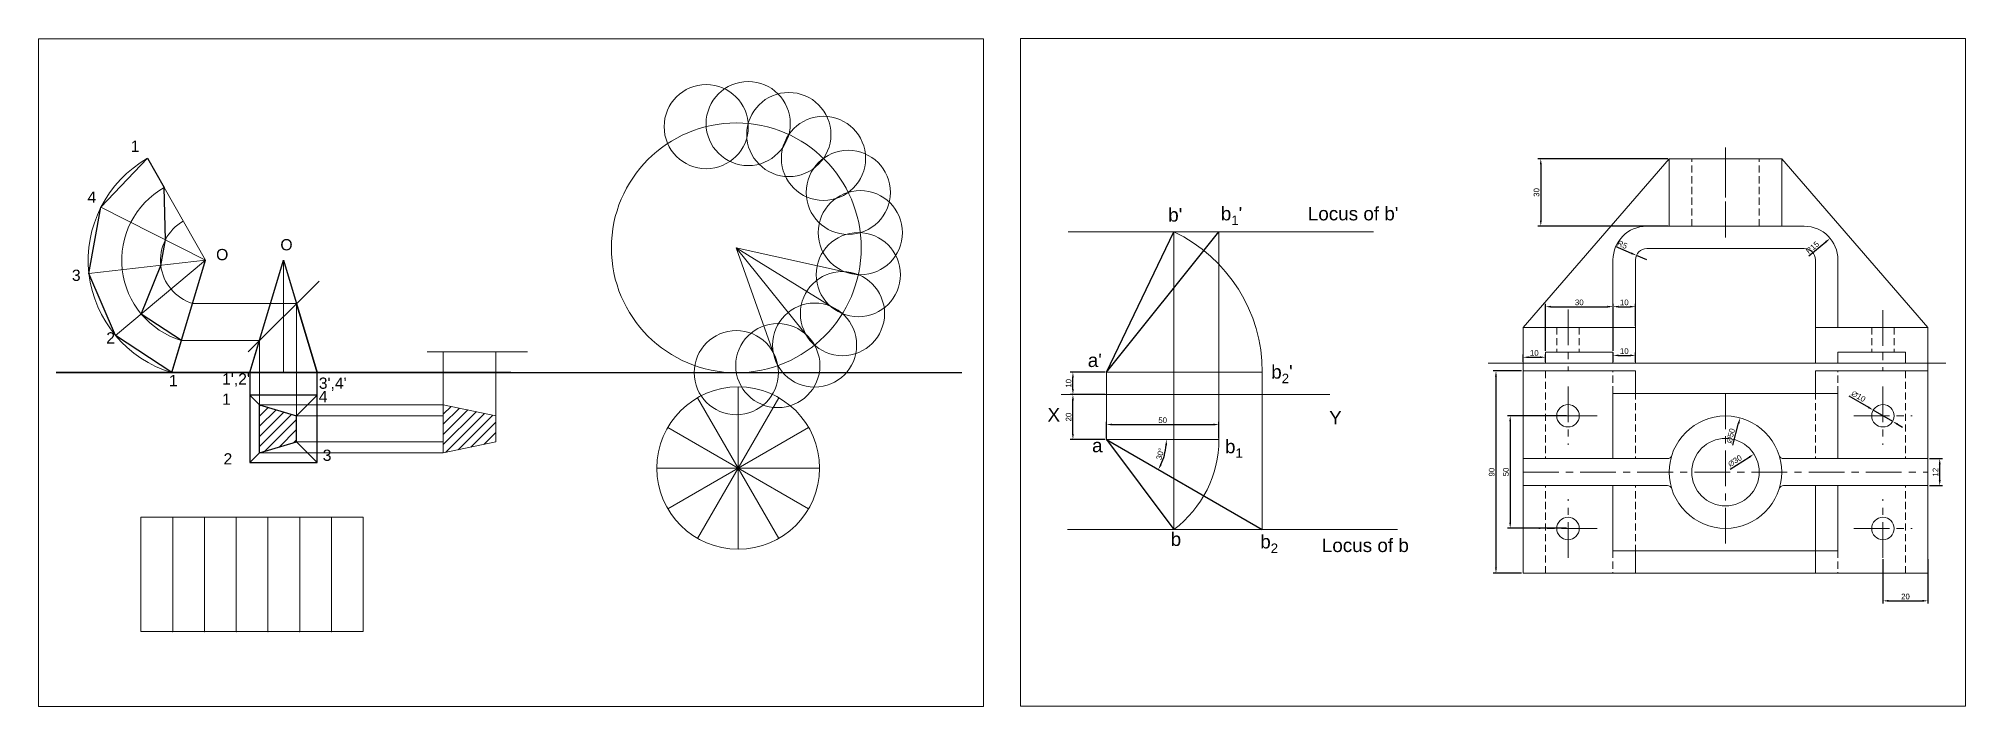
# Model space of a CAD drawing. Header units: millimetres. Extents: x 1124 to 1981, y 2009 to 2307.
import ezdxf

# ---------------------------------------------------------------- set-up
doc = ezdxf.new("R2010")
doc.units = ezdxf.units.MM
doc.header["$LTSCALE"] = 0.5
doc.linetypes.add('CENTER', pattern=[50.8, 31.75, -6.35, 6.35, -6.35])
doc.linetypes.add('HIDDEN', pattern=[9.525, 6.35, -3.175])
doc.styles.get("Standard").update_dxf_attribs({"font": 'arial.ttf'})
doc.dimstyles.new('ISO-25', dxfattribs={"dimtxt": 2.5, "dimasz": 2.5, "dimexe": 1.25, "dimexo": 0.625, "dimtad": 1, "dimtxsty": 'Standard', "dimcen": 2.5, "dimadec": 0, "dimazin": 0, "dimtfac": 1, "dimtmove": 0, "dimatfit": 3, "dimfxl": 1, "dimarcsym": 0})

# ---------------------------------------------------------------- blocks, each defined once
blk = doc.blocks.new('*D1')
at = {"color": 0, "lineweight": -2, "transparency": 16777216}
for p, q in [((1598.5, 2158.23), (1582.97, 2158.23)), ((1584.22, 2150.73), (1584.22, 2155.73)), ((1598.5, 2148.23), (1582.97, 2148.23))]:
    blk.add_line(p, q, dxfattribs=at)
at = {"color": 0, "transparency": 16777216}
for points in [[(1583.8, 2155.73), (1584.64, 2155.73), (1584.22, 2158.23)], [(1583.8, 2150.73), (1584.64, 2150.73), (1584.22, 2148.23)]]:
    blk.add_solid(points, dxfattribs=at)
at = {"layer": 'Defpoints', "color": 0, "transparency": 16777216}
for p in [(1584.22, 2158.23), (1599.12, 2158.23), (1599.12, 2148.23)]:
    blk.add_point(p, dxfattribs=at)
at = {"color": 0, "transparency": 16777216, "insert": (1582.32, 2153.23), "char_height": 2.5, "attachment_point": 5, "rotation": 90}
blk.add_mtext('10', dxfattribs=at)
blk = doc.blocks.new('*D2')
at = {"color": 0, "lineweight": -2, "transparency": 16777216}
for p, q in [((1598.5, 2148.23), (1582.97, 2148.23)), ((1584.22, 2130.73), (1584.22, 2145.73)), ((1598.5, 2128.23), (1582.97, 2128.23))]:
    blk.add_line(p, q, dxfattribs=at)
at = {"color": 0, "transparency": 16777216}
for points in [[(1583.8, 2145.73), (1584.64, 2145.73), (1584.22, 2148.23)], [(1583.8, 2130.73), (1584.64, 2130.73), (1584.22, 2128.23)]]:
    blk.add_solid(points, dxfattribs=at)
at = {"layer": 'Defpoints', "color": 0, "transparency": 16777216}
for p in [(1584.22, 2148.23), (1599.12, 2148.23), (1599.12, 2128.23)]:
    blk.add_point(p, dxfattribs=at)
at = {"color": 0, "transparency": 16777216, "insert": (1582.32, 2138.23), "char_height": 2.5, "attachment_point": 5, "rotation": 90}
blk.add_mtext('20', dxfattribs=at)
blk = doc.blocks.new('*D3')
at = {"color": 0, "lineweight": -2, "transparency": 16777216}
for p, q in [((1599.12, 2128.86), (1599.12, 2136.15)), ((1601.62, 2134.9), (1646.62, 2134.9)), ((1649.12, 2128.86), (1649.12, 2136.15))]:
    blk.add_line(p, q, dxfattribs=at)
at = {"color": 0, "transparency": 16777216}
for points in [[(1601.62, 2135.32), (1601.62, 2134.49), (1599.12, 2134.9)], [(1646.62, 2135.32), (1646.62, 2134.49), (1649.12, 2134.9)]]:
    blk.add_solid(points, dxfattribs=at)
at = {"layer": 'Defpoints', "color": 0, "transparency": 16777216}
for p in [(1649.12, 2134.9), (1599.12, 2128.23), (1649.12, 2128.23)]:
    blk.add_point(p, dxfattribs=at)
at = {"color": 0, "transparency": 16777216, "insert": (1624.12, 2136.81), "char_height": 2.5, "attachment_point": 5}
blk.add_mtext('50', dxfattribs=at)
blk = doc.blocks.new('*D4')
at = {"color": 0, "lineweight": -2, "transparency": 16777216}
blk.add_arc((1599.12, 2128.23), 26.66, 335.37383, 354.62617, dxfattribs=at)
at = {"color": 0, "transparency": 16777216}
for points in [[(1625.25, 2125.76), (1626.09, 2125.72), (1625.79, 2128.23)], [(1623.73, 2116.93), (1622.99, 2117.31), (1622.21, 2114.9)]]:
    blk.add_solid(points, dxfattribs=at)
at = {"layer": 'Defpoints', "color": 0, "transparency": 16777216}
for p in [(1599.12, 2128.23), (1599.12, 2128.23), (1649.12, 2128.23), (1624.18, 2119.11), (1668.4, 2088.23)]:
    blk.add_point(p, dxfattribs=at)
at = {"color": 0, "transparency": 16777216, "insert": (1623.04, 2121.83), "char_height": 2.5, "attachment_point": 5, "rotation": 75}
blk.add_mtext('30°', dxfattribs=at)
blk = doc.blocks.new('*U9')
at = {"lineweight": 9}
blk.add_line((-18.07, 0), (18.07, 0), dxfattribs=at)
blk = doc.blocks.new('*U10')
at = {"color": 0, "linetype": 'ByBlock', "lineweight": -2, "transparency": 16777216}
for p, rotation in [((1435.44, 2133.62), 89.99999999999997), ((1426.41, 2131.2), 120), ((1444.48, 2131.2), 59.99999999999997), ((1419.79, 2124.58), 150), ((1451.09, 2124.58), 29.99999999999998), ((1417.37, 2115.55), 180), ((1419.79, 2106.51), 209.9999999999999), ((1426.41, 2099.9), 239.9999999999999), ((1435.44, 2097.48), 269.9999999999999), ((1444.48, 2099.9), 299.9999999999998), ((1451.09, 2106.51), 329.9999999999998)]:
    blk.add_blockref('*U9', p, dxfattribs=dict(at, rotation=rotation))
blk.add_blockref('*U9', (1453.51, 2115.55), dxfattribs=at)
blk = doc.blocks.new('*D13')
at = {"color": 0, "linetype": 'Continuous', "lineweight": -2, "transparency": 16777216}
blk.add_line((1911.4, 2209.91), (1918.88, 2216.15), dxfattribs=at)
at = {"color": 0, "linetype": 'Continuous', "lineweight": 9, "transparency": 16777216}
blk.add_solid([(1918.62, 2216.47), (1919.15, 2215.83), (1920.8, 2217.75)], dxfattribs=at)
at = {"layer": 'Defpoints', "color": 0, "linetype": 'Continuous', "lineweight": 9, "transparency": 16777216}
for p in [(1920.8, 2217.75), (1909.29, 2208.14)]:
    blk.add_point(p, dxfattribs=at)
at = {"color": 0, "linetype": 'Continuous', "lineweight": 9, "transparency": 16777216, "insert": (1912.97, 2213.69), "char_height": 2.5, "attachment_point": 5, "rotation": 39.83869}
blk.add_mtext('R15', dxfattribs=at)
blk = doc.blocks.new('*D14')
at = {"color": 0, "linetype": 'Continuous', "lineweight": -2, "transparency": 16777216}
for p, q in [((1825.26, 2214.25), (1832.41, 2211.13)), ((1839.29, 2208.14), (1834.7, 2210.14))]:
    blk.add_line(p, q, dxfattribs=at)
at = {"color": 0, "linetype": 'Continuous', "lineweight": 9, "transparency": 16777216}
blk.add_solid([(1832.58, 2211.52), (1832.24, 2210.75), (1834.7, 2210.14)], dxfattribs=at)
at = {"layer": 'Defpoints', "color": 0, "linetype": 'Continuous', "lineweight": 9, "transparency": 16777216}
for p in [(1834.7, 2210.14), (1839.29, 2208.14)]:
    blk.add_point(p, dxfattribs=at)
at = {"color": 0, "linetype": 'Continuous', "lineweight": 9, "transparency": 16777216, "insert": (1828.45, 2214.93), "char_height": 2.5, "attachment_point": 5, "rotation": 336.46027}
blk.add_mtext('R5', dxfattribs=at)
blk = doc.blocks.new('*D15')
at = {"color": 0, "linetype": 'Continuous', "lineweight": -2, "transparency": 16777216}
for p, q in [((1964.91, 2119.73), (1970.77, 2119.73)), ((1969.52, 2110.23), (1969.52, 2117.23)), ((1964.91, 2107.73), (1970.77, 2107.73))]:
    blk.add_line(p, q, dxfattribs=at)
at = {"color": 0, "linetype": 'Continuous', "lineweight": 9, "transparency": 16777216}
for points in [[(1969.1, 2117.23), (1969.94, 2117.23), (1969.52, 2119.73)], [(1969.1, 2110.23), (1969.94, 2110.23), (1969.52, 2107.73)]]:
    blk.add_solid(points, dxfattribs=at)
at = {"layer": 'Defpoints', "color": 0, "linetype": 'Continuous', "lineweight": 9, "transparency": 16777216}
for p in [(1964.29, 2119.73), (1969.52, 2119.73), (1964.29, 2107.73)]:
    blk.add_point(p, dxfattribs=at)
at = {"color": 0, "linetype": 'Continuous', "lineweight": 9, "transparency": 16777216, "insert": (1967.64, 2113.73), "char_height": 2.5, "attachment_point": 5, "rotation": 90}
blk.add_mtext('12', dxfattribs=at)
blk = doc.blocks.new('*D16')
at = {"color": 0, "linetype": 'Continuous', "lineweight": -2, "transparency": 16777216}
for p, q in [((1848.66, 2253.14), (1790.94, 2253.14)), ((1792.19, 2250.64), (1792.19, 2225.64)), ((1848.66, 2223.14), (1790.94, 2223.14))]:
    blk.add_line(p, q, dxfattribs=at)
at = {"color": 0, "linetype": 'Continuous', "lineweight": 9, "transparency": 16777216}
for points in [[(1791.77, 2250.64), (1792.61, 2250.64), (1792.19, 2253.14)], [(1791.77, 2225.64), (1792.61, 2225.64), (1792.19, 2223.14)]]:
    blk.add_solid(points, dxfattribs=at)
at = {"layer": 'Defpoints', "color": 0, "linetype": 'Continuous', "lineweight": 9, "transparency": 16777216}
for p in [(1849.29, 2253.14), (1792.19, 2223.14), (1849.29, 2223.14)]:
    blk.add_point(p, dxfattribs=at)
at = {"color": 0, "linetype": 'Continuous', "lineweight": 9, "transparency": 16777216, "insert": (1790.29, 2238.14), "char_height": 2.5, "attachment_point": 5, "rotation": 90}
blk.add_mtext('30', dxfattribs=at)
blk = doc.blocks.new('*D17')
at = {"color": 0, "linetype": 'Continuous', "lineweight": -2, "transparency": 16777216}
for p, q in [((1824.29, 2178.76), (1824.29, 2188.58)), ((1826.79, 2187.33), (1831.79, 2187.33)), ((1834.29, 2178.76), (1834.29, 2188.58))]:
    blk.add_line(p, q, dxfattribs=at)
at = {"color": 0, "linetype": 'Continuous', "lineweight": 9, "transparency": 16777216}
for points in [[(1826.79, 2187.75), (1826.79, 2186.91), (1824.29, 2187.33)], [(1831.79, 2187.75), (1831.79, 2186.91), (1834.29, 2187.33)]]:
    blk.add_solid(points, dxfattribs=at)
at = {"layer": 'Defpoints', "color": 0, "linetype": 'Continuous', "lineweight": 9, "transparency": 16777216}
for p in [(1834.29, 2187.33), (1824.29, 2178.14), (1834.29, 2178.14)]:
    blk.add_point(p, dxfattribs=at)
at = {"color": 0, "linetype": 'Continuous', "lineweight": 9, "transparency": 16777216, "insert": (1829.29, 2189.23), "char_height": 2.5, "attachment_point": 5}
blk.add_mtext('10', dxfattribs=at)
blk = doc.blocks.new('*D18')
at = {"color": 0, "linetype": 'Continuous', "lineweight": -2, "transparency": 16777216}
for p, q in [((1824.29, 2162.76), (1824.29, 2166.9)), ((1826.79, 2165.65), (1831.79, 2165.65)), ((1834.29, 2162.76), (1834.29, 2166.9))]:
    blk.add_line(p, q, dxfattribs=at)
at = {"color": 0, "linetype": 'Continuous', "lineweight": 9, "transparency": 16777216}
for points in [[(1826.79, 2166.07), (1826.79, 2165.24), (1824.29, 2165.65)], [(1831.79, 2166.07), (1831.79, 2165.24), (1834.29, 2165.65)]]:
    blk.add_solid(points, dxfattribs=at)
at = {"layer": 'Defpoints', "color": 0, "linetype": 'Continuous', "lineweight": 9, "transparency": 16777216}
for p in [(1824.29, 2162.14), (1834.29, 2165.65), (1834.29, 2162.14)]:
    blk.add_point(p, dxfattribs=at)
at = {"color": 0, "linetype": 'Continuous', "lineweight": 9, "transparency": 16777216, "insert": (1829.29, 2167.56), "char_height": 2.5, "attachment_point": 5}
blk.add_mtext('10', dxfattribs=at)
blk = doc.blocks.new('*D19')
at = {"color": 0, "linetype": 'Continuous', "lineweight": -2, "transparency": 16777216}
for p, q in [((1794.29, 2167.76), (1794.29, 2188.58)), ((1796.79, 2187.33), (1821.79, 2187.33)), ((1824.29, 2167.76), (1824.29, 2188.58))]:
    blk.add_line(p, q, dxfattribs=at)
at = {"color": 0, "linetype": 'Continuous', "lineweight": 9, "transparency": 16777216}
for points in [[(1796.79, 2187.75), (1796.79, 2186.91), (1794.29, 2187.33)], [(1821.79, 2187.75), (1821.79, 2186.91), (1824.29, 2187.33)]]:
    blk.add_solid(points, dxfattribs=at)
at = {"layer": 'Defpoints', "color": 0, "linetype": 'Continuous', "lineweight": 9, "transparency": 16777216}
for p in [(1824.29, 2187.33), (1794.29, 2167.14), (1824.29, 2167.14)]:
    blk.add_point(p, dxfattribs=at)
at = {"color": 0, "linetype": 'Continuous', "lineweight": 9, "transparency": 16777216, "insert": (1809.29, 2189.23), "char_height": 2.5, "attachment_point": 5}
blk.add_mtext('30', dxfattribs=at)
blk = doc.blocks.new('*D20')
at = {"color": 0, "linetype": 'Continuous', "lineweight": -2, "transparency": 16777216}
for p, q in [((1784.29, 2162.76), (1784.29, 2166.08)), ((1786.79, 2164.83), (1791.79, 2164.83)), ((1794.29, 2162.76), (1794.29, 2166.08))]:
    blk.add_line(p, q, dxfattribs=at)
at = {"color": 0, "linetype": 'Continuous', "lineweight": 9, "transparency": 16777216}
for points in [[(1786.79, 2165.25), (1786.79, 2164.42), (1784.29, 2164.83)], [(1791.79, 2165.25), (1791.79, 2164.42), (1794.29, 2164.83)]]:
    blk.add_solid(points, dxfattribs=at)
at = {"layer": 'Defpoints', "color": 0, "linetype": 'Continuous', "lineweight": 9, "transparency": 16777216}
for p in [(1784.29, 2162.14), (1794.29, 2164.83), (1794.29, 2162.14)]:
    blk.add_point(p, dxfattribs=at)
at = {"color": 0, "linetype": 'Continuous', "lineweight": 9, "transparency": 16777216, "insert": (1789.29, 2166.74), "char_height": 2.5, "attachment_point": 5}
blk.add_mtext('10', dxfattribs=at)
blk = doc.blocks.new('*D21')
at = {"color": 0, "linetype": 'Continuous', "lineweight": -2, "transparency": 16777216}
blk.add_line((1876.36, 2115.04), (1884.85, 2120.41), dxfattribs=at)
at = {"color": 0, "linetype": 'Continuous', "lineweight": 9, "transparency": 16777216}
blk.add_solid([(1884.62, 2120.76), (1885.07, 2120.06), (1886.96, 2121.75)], dxfattribs=at)
at = {"layer": 'Defpoints', "color": 0, "linetype": 'Continuous', "lineweight": 9, "transparency": 16777216}
for p in [(1886.96, 2121.75), (1861.61, 2105.71)]:
    blk.add_point(p, dxfattribs=at)
at = {"color": 0, "linetype": 'Continuous', "lineweight": 9, "transparency": 16777216, "insert": (1878.49, 2118.72), "char_height": 2.5, "attachment_point": 5, "rotation": 32.3305}
blk.add_mtext('∅30', dxfattribs=at)
blk = doc.blocks.new('*D22')
at = {"color": 0, "linetype": 'Continuous', "lineweight": -2, "transparency": 16777216}
blk.add_line((1877.52, 2125.76), (1880.13, 2135.45), dxfattribs=at)
at = {"color": 0, "linetype": 'Continuous', "lineweight": 9, "transparency": 16777216}
blk.add_solid([(1879.73, 2135.56), (1880.54, 2135.35), (1880.78, 2137.87)], dxfattribs=at)
at = {"layer": 'Defpoints', "color": 0, "linetype": 'Continuous', "lineweight": 9, "transparency": 16777216}
for p in [(1880.78, 2137.87), (1867.79, 2089.59)]:
    blk.add_point(p, dxfattribs=at)
at = {"color": 0, "linetype": 'Continuous', "lineweight": 9, "transparency": 16777216, "insert": (1876.6, 2129.91), "char_height": 2.5, "attachment_point": 5, "rotation": 74.93272}
blk.add_mtext('∅50', dxfattribs=at)
blk = doc.blocks.new('*D23')
at = {"color": 0, "linetype": 'Continuous', "lineweight": -2, "transparency": 16777216}
for p, q in [((1929.12, 2147.63), (1937.8, 2142.58)), ((1948.61, 2136.3), (1939.96, 2141.33)), ((1950.77, 2135.05), (1952.93, 2133.79))]:
    blk.add_line(p, q, dxfattribs=at)
at = {"color": 0, "linetype": 'Continuous', "lineweight": 9, "transparency": 16777216}
for points in [[(1938.01, 2142.95), (1937.59, 2142.22), (1939.96, 2141.33)], [(1950.98, 2135.41), (1950.56, 2134.69), (1948.61, 2136.3)]]:
    blk.add_solid(points, dxfattribs=at)
at = {"layer": 'Defpoints', "color": 0, "linetype": 'Continuous', "lineweight": 9, "transparency": 16777216}
for p in [(1939.96, 2141.33), (1948.61, 2136.3)]:
    blk.add_point(p, dxfattribs=at)
at = {"color": 0, "linetype": 'Continuous', "lineweight": 9, "transparency": 16777216, "insert": (1933.37, 2147.44), "char_height": 2.5, "attachment_point": 5, "rotation": 329.83171}
blk.add_mtext('∅10', dxfattribs=at)
blk = doc.blocks.new('*D24')
at = {"color": 0, "linetype": 'Continuous', "lineweight": -2, "transparency": 16777216}
for p, q in [((1944.29, 2075.01), (1944.29, 2055.23)), ((1964.29, 2075.01), (1964.29, 2055.23)), ((1946.79, 2056.48), (1961.79, 2056.48))]:
    blk.add_line(p, q, dxfattribs=at)
at = {"color": 0, "linetype": 'Continuous', "lineweight": 9, "transparency": 16777216}
for points in [[(1946.79, 2056.9), (1946.79, 2056.06), (1944.29, 2056.48)], [(1961.79, 2056.9), (1961.79, 2056.06), (1964.29, 2056.48)]]:
    blk.add_solid(points, dxfattribs=at)
at = {"layer": 'Defpoints', "color": 0, "linetype": 'Continuous', "lineweight": 9, "transparency": 16777216}
for p in [(1944.29, 2075.64), (1964.29, 2075.64), (1964.29, 2056.48)]:
    blk.add_point(p, dxfattribs=at)
at = {"color": 0, "linetype": 'Continuous', "lineweight": 9, "transparency": 16777216, "insert": (1954.29, 2058.38), "char_height": 2.5, "attachment_point": 5}
blk.add_mtext('20', dxfattribs=at)
blk = doc.blocks.new('*D25')
at = {"color": 0, "linetype": 'Continuous', "lineweight": -2, "transparency": 16777216}
for p, q in [((1803.66, 2138.82), (1777.35, 2138.82)), ((1778.6, 2136.32), (1778.6, 2091.32)), ((1803.66, 2088.82), (1777.35, 2088.82))]:
    blk.add_line(p, q, dxfattribs=at)
at = {"color": 0, "linetype": 'Continuous', "lineweight": 9, "transparency": 16777216}
for points in [[(1778.18, 2136.32), (1779.02, 2136.32), (1778.6, 2138.82)], [(1778.18, 2091.32), (1779.02, 2091.32), (1778.6, 2088.82)]]:
    blk.add_solid(points, dxfattribs=at)
at = {"layer": 'Defpoints', "color": 0, "linetype": 'Continuous', "lineweight": 9, "transparency": 16777216}
for p in [(1804.29, 2138.82), (1778.6, 2088.82), (1804.29, 2088.82)]:
    blk.add_point(p, dxfattribs=at)
at = {"color": 0, "linetype": 'Continuous', "lineweight": 9, "transparency": 16777216, "insert": (1776.7, 2113.82), "char_height": 2.5, "attachment_point": 5, "rotation": 90}
blk.add_mtext('50', dxfattribs=at)
blk = doc.blocks.new('*D26')
at = {"color": 0, "linetype": 'Continuous', "lineweight": -2, "transparency": 16777216}
for p, q in [((1783.66, 2158.73), (1771.02, 2158.73)), ((1772.27, 2156.23), (1772.27, 2071.23)), ((1783.66, 2068.73), (1771.02, 2068.73))]:
    blk.add_line(p, q, dxfattribs=at)
at = {"color": 0, "linetype": 'Continuous', "lineweight": 9, "transparency": 16777216}
for points in [[(1771.85, 2156.23), (1772.68, 2156.23), (1772.27, 2158.73)], [(1771.85, 2071.23), (1772.68, 2071.23), (1772.27, 2068.73)]]:
    blk.add_solid(points, dxfattribs=at)
at = {"layer": 'Defpoints', "color": 0, "linetype": 'Continuous', "lineweight": 9, "transparency": 16777216}
for p in [(1784.29, 2158.73), (1772.27, 2068.73), (1784.29, 2068.73)]:
    blk.add_point(p, dxfattribs=at)
at = {"color": 0, "linetype": 'Continuous', "lineweight": 9, "transparency": 16777216, "insert": (1770.36, 2113.73), "char_height": 2.5, "attachment_point": 5, "rotation": 90}
blk.add_mtext('90', dxfattribs=at)

msp = doc.modelspace()

# ---------------------------------------------------------------- hatches: boundary and pattern name
at = {"linetype": 'Continuous', "lineweight": 9}
h = msp.add_hatch(dxfattribs=at)
h.set_pattern_fill('ANSI31', color=256)
h.paths.add_polyline_path([(1304.361, 2143.702), (1304.361, 2122.274), (1327.672, 2127.219), (1327.672, 2138.757)])
h.paths.add_polyline_path([(1180.398, 2149.204), (1186.783, 2149.204), (1186.783, 2159.507), (1180.398, 2159.507)], flags=9)
h.paths.add_polyline_path([(1249.204, 2115.987), (1255.589, 2115.987), (1255.589, 2126.291), (1249.204, 2126.291)], flags=9)
h.paths.add_polyline_path([(1247.676, 2142.115), (1254.06, 2142.115), (1254.06, 2152.419), (1247.676, 2152.419)], flags=9)
h.paths.add_polyline_path([(1205.21, 2114.386), (1211.595, 2114.386), (1211.595, 2124.689), (1205.21, 2124.689)], flags=9)
h.paths.add_polyline_path([(1204.01, 2140.938), (1210.394, 2140.938), (1210.394, 2151.241), (1204.01, 2151.241)], flags=9)
h.paths.add_polyline_path([(1204.01, 2149.91), (1218.887, 2149.91), (1218.887, 2160.214), (1204.01, 2160.214)], flags=9)
h.paths.add_polyline_path([(1247.471, 2148.05), (1262.348, 2148.05), (1262.348, 2158.353), (1247.471, 2158.353)], flags=9)
h = msp.add_hatch(dxfattribs=at)
h.set_pattern_fill('ANSI31', color=256)
h.paths.add_polyline_path([(1239.127, 2127.219), (1239.127, 2138.757), (1222.644, 2143.702), (1222.644, 2122.274)])

# ---------------------------------------------------------------- linework, layer by layer
at = {"linetype": 'Continuous', "lineweight": 30}
for p, q in [((1152.168, 2231.602), (1172.855, 2253.329)), ((1172.855, 2253.329), (1180.246, 2240.374)), ((1180.818, 2217.07), (1180.246, 2240.374)), ((1146.858, 2202.075), (1152.168, 2231.602)), ((1178.775, 2205.714), (1180.818, 2217.07)), ((1158.678, 2174.502), (1146.858, 2202.075)), ((1170.119, 2184.069), (1178.775, 2205.714)), ((1248.358, 2157.988), (1239.127, 2188.757)), ((1188.009, 2172.274), (1170.119, 2184.069)), ((1183.724, 2157.988), (1158.678, 2174.502)), ((1183.724, 2157.988), (1188.009, 2172.274)), ((1218.358, 2157.988), (1222.644, 2172.274)), ((1248.358, 2157.988), (1218.358, 2157.988)), ((1248.358, 2147.988), (1218.358, 2147.988)), ((1218.358, 2147.988), (1222.644, 2143.702)), ((1218.358, 2147.988), (1218.358, 2117.988)), ((1222.644, 2143.702), (1239.127, 2138.757)), ((1222.644, 2122.274), (1222.644, 2143.702)), ((1248.358, 2147.988), (1239.127, 2138.757)), ((1248.358, 2117.988), (1248.358, 2147.988)), ((1239.127, 2127.219), (1239.127, 2138.757)), ((1222.644, 2122.274), (1239.127, 2127.219)), ((1239.127, 2127.219), (1248.358, 2117.988)), ((1222.644, 2122.274), (1218.358, 2117.988)), ((1218.358, 2117.988), (1248.358, 2117.988))]:
    msp.add_line(p, q, dxfattribs=at)
at = {"lineweight": 9}
for p, q in [((1849.285, 2253.139), (1784.285, 2178.139)), ((1899.285, 2253.139), (1849.285, 2253.139)), ((1849.285, 2223.139), (1849.285, 2253.139)), ((1849.285, 2253.139), (1874.285, 2253.139)), ((1899.285, 2253.139), (1874.285, 2253.139)), ((1899.285, 2223.139), (1899.285, 2253.139)), ((1899.285, 2253.139), (1964.285, 2178.139)), ((1649.122, 2220.684), (1582.06, 2220.684)), ((1582.06, 2220.684), (1717.868, 2220.684)), ((1629.122, 2220.684), (1629.122, 2088.234)), ((1649.122, 2158.234), (1649.122, 2220.684)), ((1839.285, 2223.139), (1874.285, 2223.139)), ((1874.285, 2223.139), (1849.285, 2223.139)), ((1874.285, 2223.139), (1859.285, 2223.139)), ((1909.285, 2223.139), (1874.285, 2223.139)), ((1874.285, 2223.139), (1899.285, 2223.139)), ((1874.285, 2223.139), (1889.285, 2223.139)), ((1434.6, 2213.519), (1453.04, 2161.139)), ((1469.387, 2170.234), (1434.6, 2213.519)), ((1481.786, 2184.241), (1434.6, 2213.519)), ((1434.6, 2213.519), (1488.831, 2201.571)), ((1839.285, 2213.139), (1874.285, 2213.139)), ((1909.285, 2213.139), (1874.285, 2213.139)), ((1824.285, 2178.139), (1824.285, 2208.139)), ((1834.285, 2178.139), (1834.285, 2208.139)), ((1914.285, 2178.139), (1914.285, 2208.139)), ((1924.285, 2178.139), (1924.285, 2208.139)), ((1784.285, 2178.139), (1784.285, 2162.139)), ((1834.285, 2178.139), (1784.285, 2178.139)), ((1784.285, 2178.139), (1804.285, 2178.139)), ((1834.285, 2178.139), (1824.285, 2178.139)), ((1834.285, 2162.139), (1834.285, 2178.139)), ((1914.285, 2162.139), (1914.285, 2178.139)), ((1914.285, 2178.139), (1964.285, 2178.139)), ((1914.285, 2178.139), (1924.285, 2178.139)), ((1964.285, 2178.139), (1944.285, 2178.139)), ((1964.285, 2162.139), (1964.285, 2178.139)), ((1964.285, 2178.139), (1964.285, 2162.139)), ((1794.285, 2162.139), (1794.285, 2167.139)), ((1794.285, 2167.139), (1824.285, 2167.139)), ((1824.285, 2167.139), (1824.285, 2162.139)), ((1954.285, 2167.139), (1924.285, 2167.139)), ((1924.285, 2167.139), (1924.285, 2162.139)), ((1939.285, 2167.139), (1949.285, 2167.139)), ((1954.285, 2162.139), (1954.285, 2167.139)), ((1768.818, 2162.139), (1972.285, 2162.139)), ((1784.285, 2162.139), (1794.285, 2162.139)), ((1784.285, 2162.139), (1794.285, 2162.139)), ((1784.285, 2162.139), (1784.285, 2068.728)), ((1834.285, 2158.728), (1784.285, 2158.728)), ((1824.285, 2162.139), (1834.285, 2162.139)), ((1824.285, 2162.139), (1834.285, 2162.139)), ((1924.285, 2162.139), (1914.285, 2162.139)), ((1914.285, 2162.139), (1924.285, 2162.139)), ((1964.285, 2158.728), (1914.285, 2158.728)), ((1964.285, 2162.139), (1954.285, 2162.139)), ((1954.285, 2162.139), (1964.285, 2162.139)), ((1964.285, 2158.728), (1964.285, 2162.139)), ((1964.285, 2068.728), (1964.285, 2158.728)), ((1599.122, 2148.234), (1599.122, 2158.234)), ((1599.122, 2158.234), (1668.404, 2158.234)), ((1649.122, 2128.234), (1649.122, 2158.234)), ((1668.404, 2088.234), (1668.404, 2158.234)), ((1578.93, 2148.234), (1698.381, 2148.234)), ((1599.122, 2148.234), (1599.122, 2128.234)), ((1599.122, 2128.234), (1649.122, 2128.234)), ((1848.498, 2119.728), (1784.285, 2119.728)), ((1898.555, 2119.728), (1898.555, 2119.728)), ((1900.073, 2119.728), (1964.285, 2119.728)), ((1848.498, 2107.728), (1784.285, 2107.728)), ((1848.498, 2107.728), (1784.285, 2107.728)), ((1898.555, 2107.728), (1898.555, 2107.728)), ((1900.073, 2107.728), (1964.285, 2107.728)), ((1900.073, 2107.728), (1964.285, 2107.728)), ((1668.404, 2088.234), (1581.836, 2088.234)), ((1581.836, 2088.234), (1728.561, 2088.234)), ((1784.285, 2068.728), (1964.285, 2068.728)), ((1964.285, 2068.728), (1784.285, 2068.728))]:
    msp.add_line(p, q, dxfattribs=at)
at = {"linetype": 'HIDDEN', "lineweight": 9}
for p, q in [((1859.285, 2223.139), (1859.285, 2253.139)), ((1889.285, 2223.139), (1889.285, 2253.139)), ((1799.285, 2178.139), (1799.285, 2167.139)), ((1809.285, 2178.139), (1809.285, 2167.139)), ((1939.285, 2178.139), (1939.285, 2167.139)), ((1949.285, 2178.139), (1949.285, 2167.139)), ((1794.285, 2158.728), (1794.285, 2119.728)), ((1824.285, 2148.728), (1824.285, 2158.728)), ((1834.285, 2158.728), (1834.285, 2119.728)), ((1914.285, 2158.728), (1914.285, 2119.728)), ((1924.285, 2148.728), (1924.285, 2158.728)), ((1954.285, 2158.728), (1954.285, 2119.728)), ((1794.285, 2068.728), (1794.285, 2107.728)), ((1834.285, 2068.728), (1834.285, 2107.728)), ((1914.285, 2107.728), (1914.285, 2068.728)), ((1914.285, 2068.728), (1914.285, 2107.728)), ((1954.285, 2068.728), (1954.285, 2107.728)), ((1824.285, 2078.728), (1824.285, 2068.728)), ((1924.285, 2078.728), (1924.285, 2068.728))]:
    msp.add_line(p, q, dxfattribs=at)
at = {"linetype": 'CENTER', "lineweight": 9}
for p, q in [((1874.285, 2258.139), (1874.285, 2218.139)), ((1874.285, 2253.139), (1874.285, 2223.139)), ((1804.285, 2186.139), (1804.285, 2159.139)), ((1944.285, 2185.816), (1944.285, 2158.816)), ((1914.285, 2158.728), (1914.285, 2148.728)), ((1804.285, 2151.816), (1804.285, 2125.816)), ((1944.285, 2151.816), (1944.285, 2125.816)), ((1874.285, 2148.728), (1874.285, 2078.728)), ((1817.285, 2138.816), (1791.285, 2138.816)), ((1931.285, 2138.816), (1957.285, 2138.816)), ((1784.285, 2119.728), (1784.285, 2107.728)), ((1784.285, 2113.728), (1964.285, 2113.728)), ((1804.285, 2075.64), (1804.285, 2101.64)), ((1944.285, 2075.64), (1944.285, 2101.64)), ((1817.285, 2088.64), (1791.285, 2088.64)), ((1931.285, 2088.64), (1957.285, 2088.64)), ((1914.285, 2068.728), (1914.285, 2078.728))]:
    msp.add_line(p, q, dxfattribs=at)
at = {"linetype": 'Continuous', "lineweight": 9}
for p, q in [((1180.246, 2240.374), (1198.724, 2207.988)), ((1152.168, 2231.602), (1198.724, 2207.988)), ((1198.724, 2207.988), (1146.858, 2202.075)), ((1158.678, 2174.502), (1198.724, 2207.988)), ((1233.358, 2157.988), (1233.358, 2207.988)), ((1217.594, 2167.224), (1249.122, 2198.752)), ((1239.127, 2188.757), (1192.954, 2188.757)), ((1239.127, 2188.757), (1239.127, 2127.219)), ((1222.644, 2172.274), (1188.009, 2172.274)), ((1222.644, 2172.274), (1222.644, 2122.274)), ((1297.219, 2167.224), (1341.807, 2167.224)), ((1304.361, 2167.224), (1304.361, 2122.274)), ((1327.672, 2167.224), (1327.672, 2127.219)), ((1834.285, 2148.728), (1834.285, 2158.728)), ((1222.644, 2143.702), (1304.361, 2143.702)), ((1304.361, 2143.702), (1327.672, 2138.757)), ((1304.361, 2122.274), (1304.361, 2143.702)), ((1824.285, 2148.728), (1824.285, 2119.728)), ((1914.285, 2148.728), (1824.285, 2148.728)), ((1824.285, 2148.728), (1924.285, 2148.728)), ((1924.285, 2148.728), (1924.285, 2119.728)), ((1239.127, 2138.757), (1304.361, 2138.757)), ((1327.672, 2138.757), (1327.672, 2127.219)), ((1239.127, 2127.219), (1304.361, 2127.219)), ((1327.672, 2127.219), (1304.361, 2122.274)), ((1222.644, 2122.274), (1304.361, 2122.274)), ((1824.285, 2078.728), (1824.285, 2107.728)), ((1924.285, 2078.728), (1924.285, 2107.728)), ((1169.936, 2093.761), (1169.936, 2042.821)), ((1184.059, 2042.821), (1184.059, 2093.761)), ((1198.182, 2042.821), (1198.182, 2093.761)), ((1212.305, 2042.821), (1212.305, 2093.761)), ((1226.428, 2042.821), (1226.428, 2093.761)), ((1240.551, 2042.821), (1240.551, 2093.761)), ((1254.674, 2042.821), (1254.674, 2093.761)), ((1824.285, 2078.728), (1924.285, 2078.728)), ((1834.285, 2078.728), (1834.285, 2068.728)), ((1169.936, 2042.821), (1268.797, 2042.821))]:
    msp.add_line(p, q, dxfattribs=at)
at = {"lineweight": 30}
for p, q in [((1599.122, 2158.234), (1649.122, 2220.684)), ((1599.122, 2158.234), (1629.122, 2220.684)), ((1599.122, 2128.234), (1668.404, 2088.234)), ((1599.122, 2128.234), (1629.122, 2088.234))]:
    msp.add_line(p, q, dxfattribs=at)
at = {"linetype": 'Continuous'}
for p, q in [((1183.724, 2157.988), (1198.724, 2207.988)), ((1218.358, 2157.988), (1233.358, 2207.988)), ((1233.358, 2207.988), (1248.358, 2157.988)), ((1334.437, 2157.988), (1132.279, 2157.988)), ((1132.279, 2157.988), (1534.891, 2157.988)), ((1218.358, 2157.988), (1248.358, 2157.988)), ((1218.358, 2157.988), (1218.358, 2117.988)), ((1248.358, 2147.988), (1248.358, 2157.988))]:
    msp.add_line(p, q, dxfattribs=at)
at = {"lineweight": 9}
for points in [[(1124.437, 2306.488), (1544.437, 2306.488), (1544.437, 2009.488), (1124.437, 2009.488)], [(1560.956, 2306.62), (1980.956, 2306.62), (1980.956, 2009.62), (1560.956, 2009.62)]]:
    msp.add_lwpolyline(points, close=True, dxfattribs=at)
at = {"linetype": 'Continuous', "lineweight": 9}
msp.add_lwpolyline([(1169.936, 2093.761), (1268.797, 2093.761), (1268.797, 2042.821), (1169.936, 2042.821)], close=True, dxfattribs=at)
at = {"lineweight": 9}
for centre, radius in [((1439.881, 2268.799), 18.707), ((1421.225, 2267.416), 18.707), ((1457.937, 2263.909), 18.707), ((1473.345, 2253.301), 18.707), ((1434.6, 2213.519), 55.531), ((1484.356, 2238.178), 18.707), ((1489.721, 2220.257), 18.707), ((1488.831, 2201.571), 18.707), ((1481.786, 2184.241), 18.707), ((1469.387, 2170.234), 18.707), ((1434.6, 2157.988), 18.707), ((1453.04, 2161.139), 18.707), ((1435.441, 2115.549), 36.139), ((1874.285, 2113.728), 25), ((1874.285, 2113.728), 15)]:
    msp.add_circle(centre, radius, dxfattribs=at)
at = {"linetype": 'Continuous', "lineweight": 9}
for centre in [(1804.285, 2138.816), (1944.285, 2138.816), (1804.285, 2088.64), (1944.285, 2088.64)]:
    msp.add_circle(centre, 5, dxfattribs=at)
for radius in [52.202, 37.287, 20.078]:
    msp.add_arc((1198.724, 2207.988), radius, 119.706802, 253.300756, dxfattribs=at)
at = {"lineweight": 9}
for centre, radius, start, end in [((1599.122, 2158.234), 69.282, 0, 64.341094), ((1839.285, 2208.139), 15, 90, 180), ((1909.285, 2208.139), 15, 0, 90), ((1839.285, 2208.139), 5, 90, 180), ((1909.285, 2208.139), 5, 0, 90), ((1599.122, 2128.234), 50, 306.869898, 360), ((1848.498, 2121.728), 2, 270, 342.764715), ((1900.073, 2121.728), 2, 197.235285, 270), ((1848.498, 2105.728), 2, 17.235285, 90), ((1848.498, 2105.728), 2, 17.235285, 90), ((1900.073, 2105.728), 2, 90, 162.764715), ((1900.073, 2105.728), 2, 90, 162.764715)]:
    msp.add_arc(centre, radius, start, end, dxfattribs=at)
at = {"linetype": 'Continuous', "lineweight": 9}
for p in [(1184.059, 2042.821), (1198.182, 2042.821), (1212.305, 2042.821), (1226.428, 2042.821), (1240.551, 2042.821), (1254.674, 2042.821)]:
    msp.add_point(p, dxfattribs=at)

# ---------------------------------------------------------------- block references
at = {"lineweight": 9}
msp.add_blockref('*U10', (0, 0), dxfattribs=at)

# ---------------------------------------------------------------- texts
at = {"linetype": 'Continuous', "lineweight": 9, "char_height": 5, "attachment_point": 1}
for s, insert in [('1', (1165.395, 2261.2)), ('4', (1146.162, 2238.534)), ('O', (1203.368, 2213.009)), ('O', (1231.936, 2217.39)), ('3', (1139.257, 2203.795)), ('2', (1154.545, 2175.954)), ('1', (1182.409, 2156.955)), ("1',2'", (1206.02, 2157.661)), ("3',4'", (1249.014, 2155.8)), ('1', (1206.02, 2148.688)), ('4', (1249.014, 2149.846)), ('2', (1206.665, 2122.136)), ('3', (1250.748, 2123.738))]:
    msp.add_mtext_dynamic_manual_height_columns(s, width=9.86269, gutter_width=12.5, heights=[0], dxfattribs=dict(at, insert=insert))
at = {"lineweight": 9, "char_height": 6, "attachment_point": 1}
for s, width, heights, insert in [("b'", 17.76891, [0], (1626.583, 2231.184)), ("\\A1;b{\\H0.7x;\\S^ 1;}'", 17.76891, [0], (1649.964, 2231.726)), ("Locus of b'", 42.9544, [11.707], (1688.627, 2231.726)), ("a'", 17.76891, [0], (1590.82, 2166.492)), ("\\A1;b{\\H0.7x;\\S^ 2;}'", 17.76891, [0], (1672.371, 2161.341)), ('X', 17.76891, [0], (1572.92, 2142.234)), ('Y', 17.76891, [0], (1698.11, 2140.971)), ('a', 17.76891, [0], (1592.717, 2128.585)), ('\\A1;b{\\H0.7x;\\S^ 1;}', 17.76891, [0], (1651.817, 2128.136)), ('b', 17.76891, [0], (1627.667, 2086.896)), ('\\A1;b{\\H0.7x;\\S^ 2;}', 17.76891, [0], (1667.494, 2085.813)), ('Locus of b', 42.77666, [4.049], (1694.859, 2084.189))]:
    msp.add_mtext_dynamic_manual_height_columns(s, width=width, gutter_width=12.5, heights=heights, dxfattribs=dict(at, insert=insert))

# ---------------------------------------------------------------- dimensions: what is measured, and where the dimension line sits
at = {"linetype": 'Continuous', "lineweight": 9}
for base, p1, p2, picture, middle in [((1792.191, 2223.139), (1849.285, 2253.139), (1849.285, 2223.139), '*D16', (1790.289, 2238.139)), ((1772.266, 2068.728), (1784.285, 2158.728), (1784.285, 2068.728), '*D26', (1770.365, 2113.728)), ((1778.599, 2088.816), (1804.285, 2138.816), (1804.285, 2088.816), '*D25', (1776.697, 2113.816)), ((1969.519, 2119.728), (1964.285, 2107.728), (1964.285, 2119.728), '*D15', (1967.639, 2113.728))]:
    dim = msp.add_linear_dim(base=base, p1=p1, p2=p2, angle=90, dimstyle='ISO-25', dxfattribs=at)
    dim.commit()
    dim.dimension.update_dxf_attribs({"geometry": picture, "text_midpoint": middle})
dim = msp.add_radius_dim(center=(1839.285, 2208.139), mpoint=(1834.702, 2210.136), dimstyle='ISO-25', dxfattribs=at)
dim.commit()
dim.dimension.update_dxf_attribs({"geometry": '*D14', "text_midpoint": (1828.445, 2214.93)})
dim = msp.add_radius_dim(center=(1909.285, 2208.139), mpoint=(1920.803, 2217.748), dimstyle='ISO-25', dxfattribs=at)
dim.commit()
dim.dimension.update_dxf_attribs({"geometry": '*D13', "text_midpoint": (1914.183, 2212.225), "dimtype": 164})
for base, p1, p2, picture, middle in [((1824.285, 2187.329), (1794.285, 2167.139), (1824.285, 2167.139), '*D19', (1809.285, 2189.231)), ((1834.285, 2187.329), (1824.285, 2178.139), (1834.285, 2178.139), '*D17', (1829.285, 2189.231)), ((1794.285, 2164.834), (1784.285, 2162.139), (1794.285, 2162.139), '*D20', (1789.285, 2166.735)), ((1834.285, 2165.654), (1824.285, 2162.139), (1834.285, 2162.139), '*D18', (1829.285, 2167.555)), ((1964.285, 2056.48), (1944.285, 2075.64), (1964.285, 2075.64), '*D24', (1954.285, 2058.382))]:
    dim = msp.add_linear_dim(base=base, p1=p1, p2=p2, dimstyle='ISO-25', dxfattribs=at)
    dim.commit()
    dim.dimension.update_dxf_attribs({"geometry": picture, "text_midpoint": middle})
for base, p1, p2, picture, middle in [((1584.22, 2158.234), (1599.122, 2148.234), (1599.122, 2158.234), '*D1', (1582.318, 2153.234)), ((1584.22, 2148.234), (1599.122, 2128.234), (1599.122, 2148.234), '*D2', (1582.318, 2138.234))]:
    dim = msp.add_linear_dim(base=base, p1=p1, p2=p2, angle=90, dimstyle='ISO-25')
    dim.commit()
    dim.dimension.update_dxf_attribs({"geometry": picture, "text_midpoint": middle})
dim = msp.add_diameter_dim_2p(p1=(1948.608, 2136.303), p2=(1939.963, 2141.328), dimstyle='ISO-25', dxfattribs=at)
dim.commit()
dim.dimension.update_dxf_attribs({"geometry": '*D23', "text_midpoint": (1933.37, 2147.441)})
dim = msp.add_linear_dim(base=(1649.122, 2134.904), p1=(1599.122, 2128.234), p2=(1649.122, 2128.234), dimstyle='ISO-25')
dim.commit()
dim.dimension.update_dxf_attribs({"geometry": '*D3', "text_midpoint": (1624.122, 2136.805)})
for p1, p2, picture, middle in [((1867.787, 2089.587), (1880.784, 2137.868), '*D22', (1878.504, 2129.398)), ((1861.611, 2105.706), (1886.96, 2121.75), '*D21', (1879.549, 2117.059))]:
    dim = msp.add_diameter_dim_2p(p1=p1, p2=p2, dimstyle='ISO-25', dxfattribs=at)
    dim.commit()
    dim.dimension.update_dxf_attribs({"geometry": picture, "text_midpoint": middle, "dimtype": 163})
dim = msp.add_angular_dim_2l(base=(1624.179, 2119.114), line1=((1599.122, 2128.234), (1668.404, 2088.234)), line2=((1599.122, 2128.234), (1649.122, 2128.234)), dimstyle='ISO-25')
dim.commit()
dim.dimension.update_dxf_attribs({"geometry": '*D4', "text_midpoint": (1623.041, 2121.825)})

doc.saveas('drawing.dxf')
